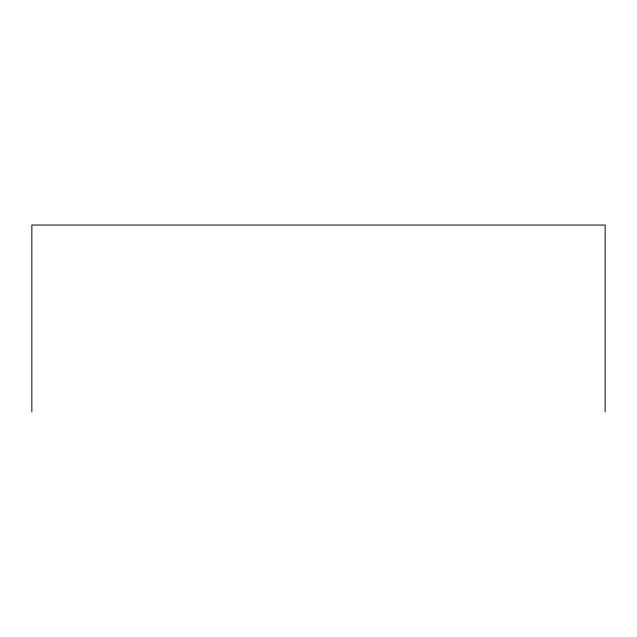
<?xml version="1.0" encoding="UTF-8"?>
<svg xmlns="http://www.w3.org/2000/svg" width="637" height="637" viewBox="0 0 637 637"><rect width="100%" height="100%" fill="white"/><g stroke="black" fill="none" stroke-linecap="round" stroke-linejoin="round"><path stroke-width="0.96" d="M605.15 411.964L605.15 225.036L31.85 225.036L31.85 411.964"/></g></svg>
